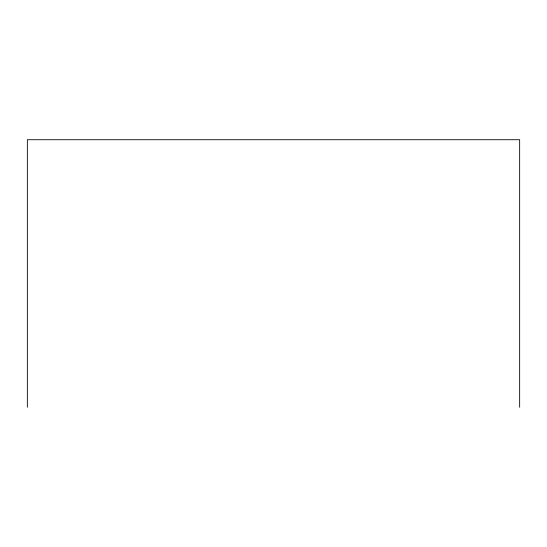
<?xml version="1.0" encoding="UTF-8"?>
<svg xmlns="http://www.w3.org/2000/svg" width="547" height="547" viewBox="0 0 547 547"><rect width="100%" height="100%" fill="white"/><g stroke="black" fill="none" stroke-linecap="round" stroke-linejoin="round"><path stroke-width="0.82" d="M519.65 407.276L519.65 139.724L27.35 139.724L27.35 407.276"/></g></svg>
